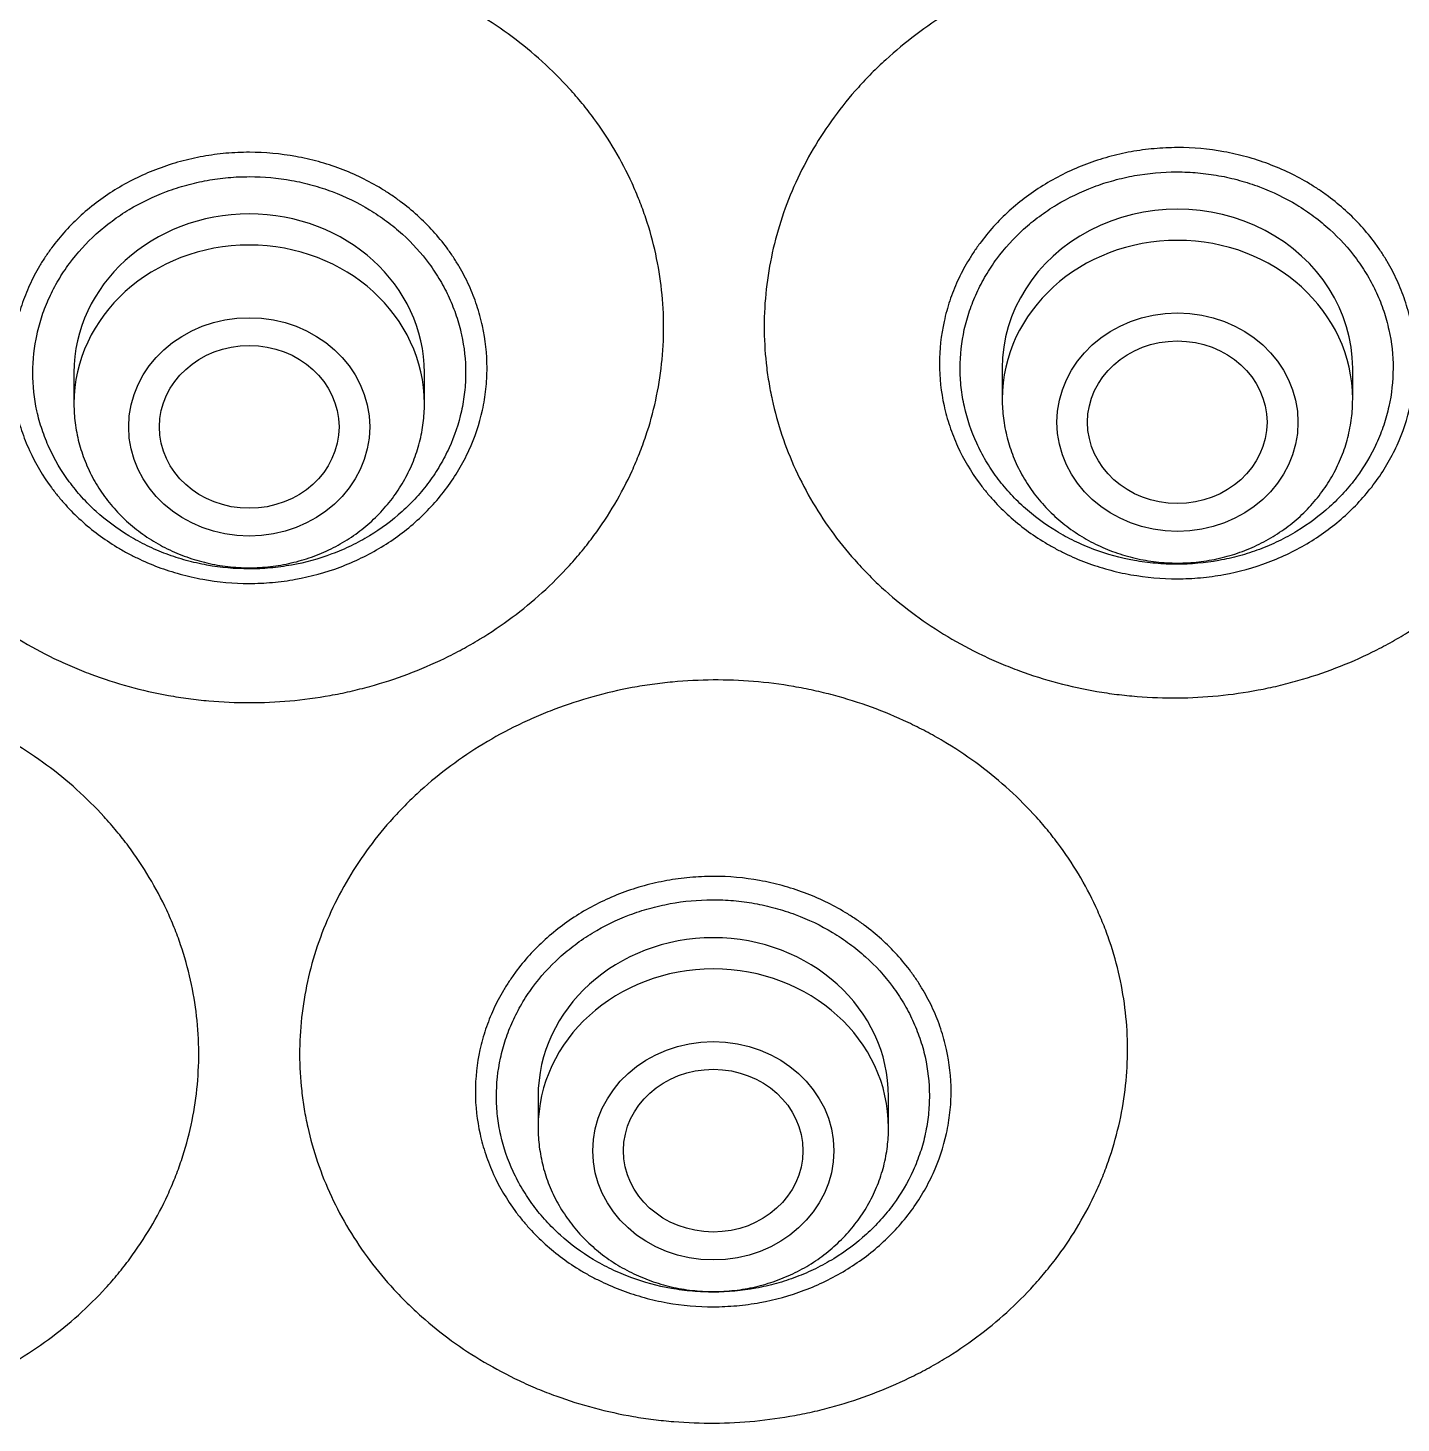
# Model space of a CAD drawing. Header units: millimetres. Extents: x 976 to 9349, y -1578 to 2211.
# Drawn here: x 2937.648 to 2939.255, y 980.396 to 982.029 of the extents above; entities that cross this region are included whole.
import ezdxf

# ---------------------------------------------------------------- set-up
doc = ezdxf.new("R2010")
doc.units = ezdxf.units.MM
doc.layers.add('Wbudowane', color=175, linetype='Continuous')

# ---------------------------------------------------------------- blocks, each defined once
blk = doc.blocks.new('Z$W@#21058')
for p, q in [((19.655, 137.7442), (19.655, 137.7078)), ((20.065, 137.7078), (20.065, 137.7442)), ((20.741, 137.7496), (20.741, 137.7133)), ((21.151, 137.7133), (21.151, 137.7496)), ((20.198, 136.8973), (20.198, 136.8609)), ((20.608, 136.8609), (20.608, 136.8973))]:
    blk.add_line(p, q)
for centre, major_axis, start_param, end_param in [((19.86, 137.7442), (-0.205, 0), 3.141593, 6.283185), ((20.946, 137.7496), (0.205, 0), 0, 3.141593), ((19.86, 137.7078), (-0.205, 0), 3.141593, 6.283185), ((20.946, 137.7133), (-0.205, 0), 3.141593, 6.283185), ((20.403, 136.8973), (-0.205, 0), 3.141593, 6.283185), ((20.403, 136.8609), (-0.205, 0), 3.141593, 6.283185)]:
    blk.add_ellipse(centre, major_axis=major_axis, ratio=0.906308, start_param=start_param, end_param=end_param)
for centre, major_axis, ratio in [((19.86, 137.6808), (-0.141, 0), 0.906308), ((20.946, 137.6863), (-0.141, 0), 0.906308), ((19.86, 137.6808), (0.1051, 0), 0.906308), ((20.9458, 137.6863), (-0.105, 0), 0.905881), ((20.403, 136.8339), (-0.141, 0), 0.906308), ((20.4029, 136.834), (-0.105, 0.0002), 0.90652)]:
    blk.add_ellipse(centre, major_axis=major_axis, ratio=ratio)
for points, knots in [([(20.3449, 137.7976), (20.3449, 137.7686), (20.3417, 137.74), (20.3325, 137.6979), (20.3287, 137.684), (20.3217, 137.6633), (20.3192, 137.6564), (20.3138, 137.6428), (20.311, 137.636), (20.2958, 137.6028), (20.2809, 137.5775), (20.2589, 137.5477), (20.2543, 137.5418), (20.2448, 137.5302), (20.2399, 137.5244), (20.2247, 137.5077), (20.214, 137.497), (20.1805, 137.4666), (20.156, 137.4484), (20.1229, 137.4283), (20.1161, 137.4244), (20.1024, 137.417), (20.0955, 137.4134), (20.0745, 137.4033), (20.0459, 137.391), (20.0162, 137.3813), (19.9934, 137.3751), (19.9858, 137.3732), (19.9703, 137.3696), (19.9625, 137.368), (19.9233, 137.361), (19.8919, 137.3582), (19.8444, 137.3582), (19.8286, 137.3589), (19.8048, 137.361), (19.7968, 137.3619), (19.781, 137.364), (19.7732, 137.3652), (19.7343, 137.3722), (19.7041, 137.3805), (19.6674, 137.3943), (19.6601, 137.3972), (19.6457, 137.4034), (19.6385, 137.4066), (19.6175, 137.4168), (19.6039, 137.4242), (19.5644, 137.4481), (19.54, 137.4662), (19.5117, 137.4919), (19.5061, 137.4971), (19.4955, 137.5078), (19.4903, 137.5132), (19.4752, 137.5299), (19.4564, 137.5529), (19.4401, 137.5775), (19.4251, 137.6029), (19.4182, 137.616), (19.3999, 137.656), (19.3907, 137.6834), (19.383, 137.7186), (19.3816, 137.7256), (19.3793, 137.7399), (19.3783, 137.7471), (19.3759, 137.7688), (19.3743, 137.7976), (19.3759, 137.8265), (19.3783, 137.8481), (19.3793, 137.8553), (19.3816, 137.8696), (19.383, 137.8767), (19.3907, 137.9119), (19.3999, 137.9393), (19.4182, 137.9792), (19.4251, 137.9924), (19.4401, 138.0178), (19.4564, 138.0424), (19.4752, 138.0654), (19.4903, 138.082), (19.4955, 138.0875), (19.5061, 138.0981), (19.5117, 138.1034), (19.54, 138.129), (19.5644, 138.1472), (19.6039, 138.171), (19.6175, 138.1784), (19.6385, 138.1886), (19.6457, 138.1919), (19.6601, 138.1981), (19.6674, 138.201), (19.7041, 138.2147), (19.7343, 138.223), (19.7732, 138.23), (19.781, 138.2313), (19.7968, 138.2334), (19.8048, 138.2343), (19.8286, 138.2364), (19.8444, 138.2371), (19.8919, 138.2371), (19.9233, 138.2343), (19.9625, 138.2272), (19.9703, 138.2256), (19.9858, 138.2221), (19.9934, 138.2202), (20.0162, 138.2139), (20.0459, 138.2042), (20.0745, 138.192), (20.0955, 138.1818), (20.1024, 138.1783), (20.1161, 138.1708), (20.1229, 138.1669), (20.156, 138.1468), (20.1805, 138.1287), (20.214, 138.0983), (20.2247, 138.0876), (20.2399, 138.0708), (20.2448, 138.0651), (20.2543, 138.0535), (20.2589, 138.0476), (20.2809, 138.0177), (20.2958, 137.9925), (20.311, 137.9592), (20.3138, 137.9525), (20.3192, 137.9388), (20.3217, 137.932), (20.3287, 137.9112), (20.3325, 137.8973), (20.3417, 137.8552), (20.3449, 137.8267), (20.3449, 137.7976)], [0, 0, 0, 0, 0.03125, 0.03125, 0.046875, 0.046875, 0.054687, 0.054687, 0.0625, 0.0625, 0.09375, 0.09375, 0.101562, 0.101562, 0.109375, 0.109375, 0.125, 0.125, 0.15625, 0.15625, 0.164062, 0.164062, 0.171875, 0.171875, 0.1875, 0.203125, 0.203125, 0.210938, 0.210938, 0.21875, 0.21875, 0.25, 0.25, 0.265625, 0.265625, 0.273438, 0.273438, 0.28125, 0.28125, 0.3125, 0.3125, 0.320313, 0.320313, 0.328125, 0.328125, 0.34375, 0.34375, 0.375, 0.375, 0.382813, 0.382813, 0.390625, 0.390625, 0.40625, 0.421875, 0.421875, 0.4375, 0.4375, 0.46875, 0.46875, 0.476562, 0.476562, 0.484375, 0.484375, 0.5, 0.515625, 0.515625, 0.523437, 0.523437, 0.53125, 0.53125, 0.5625, 0.5625, 0.578125, 0.578125, 0.59375, 0.609375, 0.609375, 0.617187, 0.617187, 0.625, 0.625, 0.65625, 0.65625, 0.671875, 0.671875, 0.679688, 0.679688, 0.6875, 0.6875, 0.71875, 0.71875, 0.726563, 0.726563, 0.734375, 0.734375, 0.75, 0.75, 0.78125, 0.78125, 0.789063, 0.789063, 0.796875, 0.796875, 0.8125, 0.828125, 0.828125, 0.835938, 0.835938, 0.84375, 0.84375, 0.875, 0.875, 0.890625, 0.890625, 0.898438, 0.898438, 0.90625, 0.90625, 0.9375, 0.9375, 0.945313, 0.945313, 0.953125, 0.953125, 0.96875, 0.96875, 1, 1, 1, 1]), ([(21.4307, 137.8076), (21.4307, 137.7786), (21.4275, 137.75), (21.4198, 137.7146), (21.418, 137.7075), (21.4141, 137.6934), (21.412, 137.6864), (21.405, 137.6656), (21.3996, 137.6518), (21.3813, 137.6118), (21.3664, 137.5865), (21.3444, 137.5565), (21.3399, 137.5505), (21.3304, 137.5389), (21.3255, 137.5331), (21.3103, 137.5162), (21.2996, 137.5055), (21.2661, 137.4748), (21.2417, 137.4564), (21.2086, 137.4361), (21.2018, 137.4321), (21.1881, 137.4246), (21.1812, 137.421), (21.1602, 137.4106), (21.1317, 137.3981), (21.102, 137.3882), (21.0792, 137.3818), (21.0716, 137.3798), (21.0561, 137.3761), (21.0483, 137.3745), (21.0092, 137.3671), (20.9778, 137.364), (20.9305, 137.3636), (20.9147, 137.3642), (20.8908, 137.3661), (20.8829, 137.3669), (20.8672, 137.3689), (20.8594, 137.37), (20.8206, 137.3767), (20.7904, 137.3847), (20.7538, 137.3982), (20.7465, 137.401), (20.7321, 137.4071), (20.725, 137.4103), (20.7039, 137.4203), (20.6904, 137.4276), (20.6511, 137.4511), (20.6267, 137.469), (20.5984, 137.4943), (20.5929, 137.4995), (20.5823, 137.5101), (20.5771, 137.5155), (20.5621, 137.532), (20.5433, 137.5548), (20.5271, 137.5792), (20.5121, 137.6045), (20.5053, 137.6176), (20.4871, 137.6573), (20.478, 137.6846), (20.4703, 137.7197), (20.4689, 137.7267), (20.4666, 137.741), (20.4656, 137.7481), (20.4633, 137.7697), (20.4617, 137.7986), (20.4633, 137.8274), (20.4665, 137.8563), (20.4689, 137.8705), (20.4782, 137.9128), (20.4874, 137.9402), (20.5056, 137.9803), (20.5125, 137.9935), (20.5275, 138.019), (20.5438, 138.0437), (20.5626, 138.0669), (20.5777, 138.0836), (20.5828, 138.0891), (20.5935, 138.0999), (20.599, 138.1052), (20.6273, 138.131), (20.6517, 138.1494), (20.6911, 138.1736), (20.7047, 138.1811), (20.7257, 138.1915), (20.7328, 138.1948), (20.7473, 138.2011), (20.7545, 138.2041), (20.7912, 138.2182), (20.8214, 138.2267), (20.8602, 138.2341), (20.868, 138.2354), (20.8837, 138.2377), (20.8917, 138.2386), (20.9155, 138.241), (20.9313, 138.2418), (20.9787, 138.2422), (21.0101, 138.2397), (21.0491, 138.233), (21.0569, 138.2315), (21.0724, 138.2281), (21.08, 138.2263), (21.1027, 138.2202), (21.1324, 138.2109), (21.161, 138.1989), (21.1819, 138.1889), (21.1888, 138.1855), (21.2025, 138.1781), (21.2093, 138.1743), (21.2423, 138.1546), (21.2667, 138.1366), (21.3002, 138.1066), (21.3108, 138.096), (21.326, 138.0794), (21.3309, 138.0737), (21.3404, 138.0622), (21.3449, 138.0564), (21.3668, 138.0268), (21.3817, 138.0017), (21.3969, 137.9687), (21.3997, 137.962), (21.4051, 137.9484), (21.4076, 137.9415), (21.4145, 137.9209), (21.4183, 137.9071), (21.4275, 137.8651), (21.4307, 137.8366), (21.4307, 137.8076)], [0, 0, 0, 0, 0.03125, 0.03125, 0.039062, 0.039062, 0.046875, 0.046875, 0.0625, 0.0625, 0.09375, 0.09375, 0.101562, 0.101562, 0.109375, 0.109375, 0.125, 0.125, 0.15625, 0.15625, 0.164062, 0.164062, 0.171875, 0.171875, 0.1875, 0.203125, 0.203125, 0.210937, 0.210937, 0.21875, 0.21875, 0.25, 0.25, 0.265625, 0.265625, 0.273437, 0.273437, 0.28125, 0.28125, 0.3125, 0.3125, 0.320312, 0.320312, 0.328125, 0.328125, 0.34375, 0.34375, 0.375, 0.375, 0.382812, 0.382812, 0.390625, 0.390625, 0.40625, 0.421875, 0.421875, 0.4375, 0.4375, 0.46875, 0.46875, 0.476562, 0.476562, 0.484375, 0.484375, 0.5, 0.515625, 0.515625, 0.53125, 0.53125, 0.5625, 0.5625, 0.578125, 0.578125, 0.59375, 0.609375, 0.609375, 0.617187, 0.617187, 0.625, 0.625, 0.65625, 0.65625, 0.671875, 0.671875, 0.679687, 0.679687, 0.6875, 0.6875, 0.71875, 0.71875, 0.726562, 0.726562, 0.734375, 0.734375, 0.75, 0.75, 0.78125, 0.78125, 0.789062, 0.789062, 0.796875, 0.796875, 0.8125, 0.828125, 0.828125, 0.835937, 0.835937, 0.84375, 0.84375, 0.875, 0.875, 0.890625, 0.890625, 0.898437, 0.898437, 0.90625, 0.90625, 0.9375, 0.9375, 0.945312, 0.945312, 0.953125, 0.953125, 0.96875, 0.96875, 1, 1, 1, 1]), ([(20.6676, 137.7548), (20.6676, 137.7715), (20.6694, 137.788), (20.6739, 137.8084), (20.6749, 137.8125), (20.6771, 137.8205), (20.6783, 137.8245), (20.6823, 137.8363), (20.6884, 137.8518), (20.6962, 137.8667), (20.7027, 137.8776), (20.7049, 137.8812), (20.7096, 137.8884), (20.7121, 137.8919), (20.7248, 137.9091), (20.7364, 137.9218), (20.7556, 137.9393), (20.7624, 137.9449), (20.7766, 137.9554), (20.784, 137.9604), (20.8066, 137.9741), (20.8226, 137.9819), (20.8479, 137.9914), (20.8566, 137.9942), (20.8741, 137.9991), (20.8917, 138.0031), (20.9097, 138.0055), (20.9278, 138.0071), (20.9369, 138.0076), (20.9644, 138.0076), (20.9825, 138.006), (21.0092, 138.0012), (21.018, 137.9992), (21.0311, 137.9956), (21.0355, 137.9943), (21.0441, 137.9915), (21.0484, 137.99), (21.0694, 137.9821), (21.0854, 137.9744), (21.1043, 137.963), (21.108, 137.9606), (21.1154, 137.9557), (21.119, 137.9531), (21.1296, 137.9452), (21.1363, 137.9397), (21.1556, 137.9223), (21.1671, 137.9096), (21.1798, 137.8923), (21.1822, 137.8888), (21.1869, 137.8817), (21.1892, 137.8781), (21.1956, 137.8672), (21.2034, 137.8523), (21.2095, 137.8369), (21.2134, 137.825), (21.2146, 137.821), (21.2169, 137.813), (21.2179, 137.8089), (21.2223, 137.7886), (21.2241, 137.7722), (21.2241, 137.7476), (21.2236, 137.7393), (21.2223, 137.7269), (21.2217, 137.7228), (21.2203, 137.7146), (21.2196, 137.7105), (21.2151, 137.6903), (21.2098, 137.6746), (21.1994, 137.6516), (21.1954, 137.6441), (21.1868, 137.6294), (21.1821, 137.6224), (21.167, 137.6019), (21.1555, 137.5891), (21.1295, 137.5655), (21.1154, 137.555), (21.0928, 137.5413), (21.085, 137.5371), (21.0689, 137.5292), (21.0606, 137.5256), (21.0353, 137.5161), (21.0179, 137.5113), (20.9957, 137.5073), (20.9912, 137.5065), (20.9821, 137.5053), (20.9776, 137.5048), (20.9639, 137.5035), (20.9548, 137.5031), (20.9275, 137.5031), (20.9095, 137.5047), (20.8871, 137.5087), (20.8826, 137.5096), (20.8737, 137.5116), (20.8693, 137.5127), (20.8562, 137.5163), (20.8391, 137.5218), (20.8227, 137.5288), (20.8107, 137.5346), (20.8067, 137.5366), (20.7989, 137.5409), (20.795, 137.5431), (20.7759, 137.5546), (20.7619, 137.565), (20.7427, 137.5824), (20.7366, 137.5885), (20.7278, 137.5981), (20.725, 137.6014), (20.7196, 137.6081), (20.7169, 137.6115), (20.7043, 137.6286), (20.6958, 137.643), (20.687, 137.6621), (20.6854, 137.666), (20.6823, 137.6738), (20.6809, 137.6777), (20.6769, 137.6896), (20.6747, 137.6976), (20.6694, 137.7218), (20.6676, 137.7382), (20.6676, 137.7548)], [0, 0, 0, 0, 0.03125, 0.03125, 0.039063, 0.039063, 0.046875, 0.046875, 0.0625, 0.078125, 0.078125, 0.085938, 0.085938, 0.09375, 0.09375, 0.125, 0.125, 0.140625, 0.140625, 0.15625, 0.15625, 0.1875, 0.1875, 0.203125, 0.203125, 0.21875, 0.234375, 0.234375, 0.25, 0.25, 0.28125, 0.28125, 0.296875, 0.296875, 0.304688, 0.304688, 0.3125, 0.3125, 0.34375, 0.34375, 0.351563, 0.351563, 0.359375, 0.359375, 0.375, 0.375, 0.40625, 0.40625, 0.414063, 0.414063, 0.421875, 0.421875, 0.4375, 0.453125, 0.453125, 0.460938, 0.460938, 0.46875, 0.46875, 0.5, 0.5, 0.515625, 0.515625, 0.523438, 0.523438, 0.53125, 0.53125, 0.5625, 0.5625, 0.578125, 0.578125, 0.59375, 0.59375, 0.625, 0.625, 0.65625, 0.65625, 0.671875, 0.671875, 0.6875, 0.6875, 0.71875, 0.71875, 0.726562, 0.726562, 0.734375, 0.734375, 0.75, 0.75, 0.78125, 0.78125, 0.789062, 0.789062, 0.796875, 0.796875, 0.8125, 0.828125, 0.828125, 0.835937, 0.835937, 0.84375, 0.84375, 0.875, 0.875, 0.890625, 0.890625, 0.898437, 0.898437, 0.90625, 0.90625, 0.9375, 0.9375, 0.945312, 0.945312, 0.953125, 0.953125, 0.96875, 0.96875, 1, 1, 1, 1]), ([(19.5817, 137.7499), (19.5817, 137.7665), (19.5835, 137.783), (19.588, 137.8034), (19.589, 137.8075), (19.5913, 137.8155), (19.5925, 137.8195), (19.5965, 137.8313), (19.6026, 137.8468), (19.6104, 137.8617), (19.6168, 137.8726), (19.6191, 137.8762), (19.6238, 137.8833), (19.6263, 137.8868), (19.639, 137.904), (19.6505, 137.9167), (19.6698, 137.9342), (19.6766, 137.9397), (19.6908, 137.9503), (19.6981, 137.9552), (19.7208, 137.9689), (19.7368, 137.9766), (19.7621, 137.9861), (19.7708, 137.9889), (19.7883, 137.9937), (19.8059, 137.9977), (19.8238, 138.0001), (19.8419, 138.0017), (19.8511, 138.0021), (19.8786, 138.0021), (19.8967, 138.0004), (19.9234, 137.9956), (19.9322, 137.9936), (19.9453, 137.99), (19.9497, 137.9887), (19.9583, 137.9859), (19.9626, 137.9844), (19.9836, 137.9764), (19.9996, 137.9687), (20.0185, 137.9572), (20.0222, 137.9548), (20.0296, 137.9499), (20.0332, 137.9473), (20.0438, 137.9394), (20.0505, 137.9339), (20.0698, 137.9164), (20.0813, 137.9037), (20.094, 137.8865), (20.0965, 137.8829), (20.1012, 137.8758), (20.1034, 137.8722), (20.1098, 137.8613), (20.1176, 137.8464), (20.1237, 137.8309), (20.1276, 137.8191), (20.1289, 137.8151), (20.1311, 137.807), (20.1321, 137.803), (20.1365, 137.7826), (20.1383, 137.7663), (20.1383, 137.7416), (20.1378, 137.7333), (20.1365, 137.7209), (20.1359, 137.7168), (20.1346, 137.7086), (20.1338, 137.7045), (20.1293, 137.6843), (20.1241, 137.6686), (20.1136, 137.6457), (20.1096, 137.6381), (20.101, 137.6235), (20.0963, 137.6165), (20.0812, 137.596), (20.0697, 137.5833), (20.0437, 137.5597), (20.0296, 137.5493), (20.007, 137.5356), (19.9992, 137.5314), (19.9831, 137.5235), (19.9748, 137.52), (19.9495, 137.5105), (19.9321, 137.5057), (19.9098, 137.5017), (19.9054, 137.501), (19.8963, 137.4998), (19.8918, 137.4993), (19.8781, 137.4981), (19.869, 137.4977), (19.8417, 137.4977), (19.8237, 137.4993), (19.8012, 137.5033), (19.7967, 137.5042), (19.7879, 137.5063), (19.7835, 137.5074), (19.7704, 137.511), (19.7533, 137.5165), (19.7369, 137.5235), (19.7249, 137.5294), (19.7209, 137.5314), (19.713, 137.5357), (19.7091, 137.5379), (19.6901, 137.5494), (19.6761, 137.5599), (19.6568, 137.5773), (19.6507, 137.5834), (19.642, 137.5931), (19.6392, 137.5964), (19.6337, 137.603), (19.6311, 137.6064), (19.6185, 137.6235), (19.6099, 137.638), (19.6012, 137.6571), (19.5995, 137.661), (19.5965, 137.6688), (19.595, 137.6727), (19.591, 137.6846), (19.5888, 137.6926), (19.5835, 137.7168), (19.5817, 137.7332), (19.5817, 137.7499)], [0, 0, 0, 0, 0.03125, 0.03125, 0.039062, 0.039062, 0.046875, 0.046875, 0.0625, 0.078125, 0.078125, 0.085937, 0.085937, 0.09375, 0.09375, 0.125, 0.125, 0.140625, 0.140625, 0.15625, 0.15625, 0.1875, 0.1875, 0.203125, 0.203125, 0.21875, 0.234375, 0.234375, 0.25, 0.25, 0.28125, 0.28125, 0.296875, 0.296875, 0.304687, 0.304687, 0.3125, 0.3125, 0.34375, 0.34375, 0.351562, 0.351562, 0.359375, 0.359375, 0.375, 0.375, 0.40625, 0.40625, 0.414062, 0.414062, 0.421875, 0.421875, 0.4375, 0.453125, 0.453125, 0.460937, 0.460937, 0.46875, 0.46875, 0.5, 0.5, 0.515625, 0.515625, 0.523437, 0.523437, 0.53125, 0.53125, 0.5625, 0.5625, 0.578125, 0.578125, 0.59375, 0.59375, 0.625, 0.625, 0.65625, 0.65625, 0.671875, 0.671875, 0.6875, 0.6875, 0.71875, 0.71875, 0.726562, 0.726562, 0.734375, 0.734375, 0.75, 0.75, 0.78125, 0.78125, 0.789062, 0.789062, 0.796875, 0.796875, 0.8125, 0.828125, 0.828125, 0.835937, 0.835937, 0.84375, 0.84375, 0.875, 0.875, 0.890625, 0.890625, 0.898437, 0.898437, 0.90625, 0.90625, 0.9375, 0.9375, 0.945312, 0.945312, 0.953125, 0.953125, 0.96875, 0.96875, 1, 1, 1, 1]), ([(19.6068, 137.7442), (19.6068, 137.729), (19.6085, 137.7141), (19.6133, 137.6921), (19.6153, 137.6848), (19.6201, 137.6704), (19.6229, 137.6632), (19.6325, 137.6424), (19.6402, 137.6292), (19.6517, 137.6136), (19.6541, 137.6106), (19.6591, 137.6045), (19.6616, 137.6015), (19.6696, 137.5927), (19.6751, 137.5872), (19.6927, 137.5713), (19.7054, 137.5618), (19.7227, 137.5513), (19.7262, 137.5493), (19.7334, 137.5454), (19.737, 137.5435), (19.748, 137.5382), (19.7629, 137.5318), (19.7784, 137.5268), (19.7903, 137.5235), (19.7943, 137.5225), (19.8024, 137.5207), (19.8065, 137.5198), (19.8269, 137.5162), (19.8434, 137.5147), (19.8681, 137.5147), (19.8764, 137.515), (19.8888, 137.5161), (19.893, 137.5166), (19.9012, 137.5177), (19.9053, 137.5184), (19.9256, 137.522), (19.9414, 137.5264), (19.9644, 137.535), (19.972, 137.5382), (19.9867, 137.5453), (19.9937, 137.5492), (20.0143, 137.5616), (20.0271, 137.5711), (20.0448, 137.5872), (20.0504, 137.5928), (20.0609, 137.6043), (20.0708, 137.6163), (20.0793, 137.6292), (20.0871, 137.6425), (20.0907, 137.6493), (20.1002, 137.6702), (20.105, 137.6845), (20.1099, 137.7065), (20.1111, 137.714), (20.1128, 137.7291), (20.1132, 137.7366), (20.1132, 137.759), (20.1116, 137.7739), (20.1076, 137.7924), (20.1066, 137.7961), (20.1046, 137.8035), (20.1035, 137.8071), (20.0999, 137.8179), (20.0943, 137.832), (20.0873, 137.8455), (20.0815, 137.8554), (20.0794, 137.8587), (20.0752, 137.8652), (20.0729, 137.8684), (20.0613, 137.8841), (20.0509, 137.8957), (20.0334, 137.9115), (20.0272, 137.9166), (20.0176, 137.9238), (20.0143, 137.9261), (20.0076, 137.9306), (20.0042, 137.9328), (19.987, 137.9432), (19.9725, 137.9503), (19.9533, 137.9575), (19.9495, 137.9589), (19.9416, 137.9614), (19.9376, 137.9626), (19.9257, 137.9659), (19.9177, 137.9677), (19.8934, 137.9721), (19.877, 137.9736), (19.8561, 137.9736), (19.8519, 137.9735), (19.8436, 137.9732), (19.8395, 137.9729), (19.8271, 137.9718), (19.8108, 137.9696), (19.7948, 137.966), (19.7789, 137.9616), (19.771, 137.9591), (19.7479, 137.9505), (19.7334, 137.9434), (19.7127, 137.931), (19.7061, 137.9265), (19.6931, 137.9169), (19.687, 137.9118), (19.6694, 137.896), (19.6589, 137.8844), (19.645, 137.8656), (19.6407, 137.8591), (19.6329, 137.8459), (19.6258, 137.8323), (19.6202, 137.8183), (19.6154, 137.8039), (19.6134, 137.7966), (19.6085, 137.7743), (19.6068, 137.7593), (19.6068, 137.7442)], [0, 0, 0, 0, 0.03125, 0.03125, 0.046875, 0.046875, 0.0625, 0.0625, 0.09375, 0.09375, 0.101563, 0.101563, 0.109375, 0.109375, 0.125, 0.125, 0.15625, 0.15625, 0.164063, 0.164063, 0.171875, 0.171875, 0.1875, 0.203125, 0.203125, 0.210938, 0.210938, 0.21875, 0.21875, 0.25, 0.25, 0.265625, 0.265625, 0.273438, 0.273438, 0.28125, 0.28125, 0.3125, 0.3125, 0.328125, 0.328125, 0.34375, 0.34375, 0.375, 0.375, 0.390625, 0.390625, 0.40625, 0.421875, 0.421875, 0.4375, 0.4375, 0.46875, 0.46875, 0.484375, 0.484375, 0.5, 0.5, 0.53125, 0.53125, 0.539063, 0.539063, 0.546875, 0.546875, 0.5625, 0.578125, 0.578125, 0.585938, 0.585938, 0.59375, 0.59375, 0.625, 0.625, 0.640625, 0.640625, 0.648438, 0.648438, 0.65625, 0.65625, 0.6875, 0.6875, 0.695313, 0.695313, 0.703125, 0.703125, 0.71875, 0.71875, 0.75, 0.75, 0.757813, 0.757813, 0.765625, 0.765625, 0.78125, 0.796875, 0.796875, 0.8125, 0.8125, 0.84375, 0.84375, 0.859375, 0.859375, 0.875, 0.875, 0.90625, 0.90625, 0.921875, 0.921875, 0.9375, 0.953125, 0.953125, 0.96875, 0.96875, 1, 1, 1, 1]), ([(20.6918, 137.7496), (20.6918, 137.7421), (20.6922, 137.7345), (20.6939, 137.7194), (20.6951, 137.712), (20.7, 137.6899), (20.7047, 137.6756), (20.7143, 137.6548), (20.7179, 137.6479), (20.7257, 137.6346), (20.7342, 137.6218), (20.7441, 137.6098), (20.7546, 137.5982), (20.7601, 137.5926), (20.7779, 137.5766), (20.7907, 137.5671), (20.8112, 137.5546), (20.8183, 137.5508), (20.833, 137.5437), (20.8406, 137.5404), (20.8636, 137.5318), (20.8794, 137.5275), (20.8996, 137.5238), (20.9037, 137.5232), (20.912, 137.5221), (20.9161, 137.5216), (20.9286, 137.5205), (20.9368, 137.5201), (20.9616, 137.5201), (20.978, 137.5216), (20.9985, 137.5253), (21.0025, 137.5261), (21.0106, 137.5279), (21.0146, 137.5289), (21.0265, 137.5322), (21.0421, 137.5372), (21.057, 137.5436), (21.0679, 137.5489), (21.0716, 137.5508), (21.0787, 137.5547), (21.0823, 137.5567), (21.0996, 137.5672), (21.1123, 137.5767), (21.1298, 137.5925), (21.1354, 137.5981), (21.1433, 137.6069), (21.1459, 137.6099), (21.1509, 137.6159), (21.1533, 137.619), (21.1647, 137.6346), (21.1725, 137.6477), (21.1821, 137.6686), (21.1849, 137.6757), (21.1897, 137.6902), (21.1917, 137.6974), (21.1966, 137.7194), (21.1982, 137.7343), (21.1983, 137.7646), (21.1966, 137.7796), (21.1917, 137.8019), (21.1897, 137.8092), (21.1849, 137.8236), (21.1793, 137.8377), (21.1723, 137.8512), (21.1645, 137.8645), (21.1601, 137.871), (21.1463, 137.8898), (21.1358, 137.9013), (21.1183, 137.9172), (21.1121, 137.9223), (21.0992, 137.9319), (21.0925, 137.9364), (21.0719, 137.9488), (21.0574, 137.9559), (21.0344, 137.9645), (21.0264, 137.9671), (21.0106, 137.9715), (20.9945, 137.9751), (20.9782, 137.9773), (20.9618, 137.9788), (20.9534, 137.9792), (20.9284, 137.9792), (20.912, 137.9777), (20.8877, 137.9733), (20.8796, 137.9715), (20.8677, 137.9682), (20.8637, 137.9671), (20.8559, 137.9645), (20.852, 137.9632), (20.8329, 137.956), (20.8183, 137.9489), (20.8011, 137.9385), (20.7977, 137.9364), (20.791, 137.9319), (20.7877, 137.9295), (20.778, 137.9224), (20.7719, 137.9173), (20.7544, 137.9015), (20.7439, 137.8899), (20.7323, 137.8742), (20.73, 137.871), (20.7258, 137.8645), (20.7237, 137.8613), (20.7179, 137.8513), (20.7108, 137.8378), (20.7052, 137.8237), (20.7004, 137.8094), (20.6983, 137.802), (20.6934, 137.7798), (20.6918, 137.7648), (20.6918, 137.7496)], [0, 0, 0, 0, 0.015625, 0.015625, 0.03125, 0.03125, 0.0625, 0.0625, 0.078125, 0.078125, 0.09375, 0.109375, 0.109375, 0.125, 0.125, 0.15625, 0.15625, 0.171875, 0.171875, 0.1875, 0.1875, 0.21875, 0.21875, 0.226562, 0.226562, 0.234375, 0.234375, 0.25, 0.25, 0.28125, 0.28125, 0.289062, 0.289062, 0.296875, 0.296875, 0.3125, 0.328125, 0.328125, 0.335937, 0.335937, 0.34375, 0.34375, 0.375, 0.375, 0.390625, 0.390625, 0.398437, 0.398437, 0.40625, 0.40625, 0.4375, 0.4375, 0.453125, 0.453125, 0.46875, 0.46875, 0.5, 0.5, 0.53125, 0.53125, 0.546875, 0.546875, 0.5625, 0.578125, 0.578125, 0.59375, 0.59375, 0.625, 0.625, 0.640625, 0.640625, 0.65625, 0.65625, 0.6875, 0.6875, 0.703125, 0.703125, 0.71875, 0.734375, 0.734375, 0.75, 0.75, 0.78125, 0.78125, 0.796875, 0.796875, 0.804687, 0.804687, 0.8125, 0.8125, 0.84375, 0.84375, 0.851562, 0.851562, 0.859375, 0.859375, 0.875, 0.875, 0.90625, 0.90625, 0.914062, 0.914062, 0.921875, 0.921875, 0.9375, 0.953125, 0.953125, 0.96875, 0.96875, 1, 1, 1, 1]), ([(20.741, 137.7133), (20.741, 137.7051), (20.742, 137.6912), (20.7463, 137.6678), (20.7535, 137.646), (20.7636, 137.6246), (20.7764, 137.6047), (20.7916, 137.5863), (20.8091, 137.5698), (20.8287, 137.5554), (20.85, 137.5433), (20.8727, 137.5337), (20.8965, 137.5267), (20.921, 137.5225), (20.946, 137.521), (20.9709, 137.5225), (20.9954, 137.5267), (21.0192, 137.5336), (21.042, 137.5433), (21.0633, 137.5554), (21.0829, 137.5698), (21.1004, 137.5864), (21.1157, 137.6048), (21.1284, 137.6247), (21.1385, 137.6461), (21.1458, 137.668), (21.1501, 137.6913), (21.151, 137.7052), (21.151, 137.7133)], [0, 0, 0, 0, 0.036694, 0.07465, 0.112689, 0.150846, 0.189146, 0.227598, 0.266201, 0.304942, 0.3438, 0.382753, 0.421774, 0.460843, 0.499936, 0.539034, 0.578117, 0.617162, 0.656147, 0.695046, 0.733834, 0.772489, 0.810994, 0.849343, 0.887544, 0.925617, 0.963594, 1, 1, 1, 1]), ([(19.655, 137.7078), (19.655, 137.6996), (19.656, 137.6857), (19.6603, 137.6623), (19.6675, 137.6405), (19.6776, 137.6191), (19.6904, 137.5992), (19.7056, 137.5808), (19.7231, 137.5643), (19.7427, 137.5499), (19.764, 137.5378), (19.7867, 137.5282), (19.8105, 137.5212), (19.835, 137.517), (19.86, 137.5155), (19.8849, 137.517), (19.9094, 137.5212), (19.9332, 137.5281), (19.956, 137.5378), (19.9773, 137.5499), (19.9969, 137.5643), (20.0144, 137.5809), (20.0297, 137.5993), (20.0424, 137.6192), (20.0525, 137.6406), (20.0598, 137.6625), (20.0641, 137.6858), (20.065, 137.6997), (20.065, 137.7078)], [0, 0, 0, 0, 0.036694, 0.07465, 0.112689, 0.150846, 0.189146, 0.227598, 0.266201, 0.304942, 0.3438, 0.382753, 0.421774, 0.460843, 0.499936, 0.539034, 0.578117, 0.617162, 0.656147, 0.695046, 0.733834, 0.772489, 0.810994, 0.849343, 0.887544, 0.925617, 0.963594, 1, 1, 1, 1]), ([(19.801, 136.9487), (19.8011, 136.92), (19.7981, 136.8917), (19.789, 136.8501), (19.7852, 136.8363), (19.7784, 136.8158), (19.7759, 136.809), (19.7706, 136.7955), (19.7677, 136.7889), (19.7526, 136.756), (19.7378, 136.7311), (19.7159, 136.7016), (19.7114, 136.6958), (19.702, 136.6843), (19.6971, 136.6787), (19.6819, 136.6621), (19.6713, 136.6516), (19.6379, 136.6216), (19.6135, 136.6037), (19.5805, 136.5839), (19.5737, 136.5801), (19.5601, 136.5727), (19.5532, 136.5692), (19.5322, 136.5592), (19.5037, 136.5472), (19.474, 136.5377), (19.4513, 136.5316), (19.4436, 136.5297), (19.4282, 136.5263), (19.4204, 136.5247), (19.3813, 136.5178), (19.3499, 136.5152), (19.3025, 136.5153), (19.2867, 136.516), (19.2629, 136.5182), (19.2549, 136.5191), (19.2392, 136.5212), (19.2314, 136.5224), (19.1925, 136.5295), (19.1623, 136.5378), (19.1256, 136.5514), (19.1183, 136.5544), (19.1039, 136.5605), (19.0967, 136.5638), (19.0756, 136.5739), (19.0621, 136.5812), (19.0226, 136.6049), (18.9981, 136.623), (18.9697, 136.6484), (18.9642, 136.6536), (18.9535, 136.6642), (18.9483, 136.6696), (18.9332, 136.6861), (18.9143, 136.7089), (18.898, 136.7332), (18.8829, 136.7584), (18.876, 136.7714), (18.8576, 136.811), (18.8483, 136.8381), (18.8405, 136.873), (18.8391, 136.88), (18.8367, 136.8941), (18.8357, 136.9012), (18.8332, 136.9226), (18.8316, 136.9512), (18.833, 136.9798), (18.8353, 137.0012), (18.8363, 137.0083), (18.8386, 137.0224), (18.8399, 137.0294), (18.8476, 137.0642), (18.8566, 137.0913), (18.8748, 137.1308), (18.8816, 137.1438), (18.8965, 137.1689), (18.9127, 137.1932), (18.9315, 137.2159), (18.9465, 137.2323), (18.9516, 137.2377), (18.9623, 137.2482), (18.9678, 137.2534), (18.996, 137.2787), (19.0204, 137.2966), (19.0597, 137.3201), (19.0732, 137.3274), (19.0942, 137.3374), (19.1014, 137.3406), (19.1158, 137.3467), (19.1231, 137.3496), (19.1597, 137.3631), (19.1898, 137.3712), (19.2286, 137.378), (19.2364, 137.3792), (19.2522, 137.3813), (19.2601, 137.3821), (19.2839, 137.3841), (19.2998, 137.3848), (19.3471, 137.3846), (19.3786, 137.3818), (19.4177, 137.3747), (19.4255, 137.3731), (19.441, 137.3696), (19.4486, 137.3676), (19.4714, 137.3614), (19.5011, 137.3517), (19.5297, 137.3395), (19.5507, 137.3294), (19.5576, 137.3259), (19.5713, 137.3185), (19.5781, 137.3146), (19.6113, 137.2947), (19.6357, 137.2766), (19.6693, 137.2465), (19.68, 137.2359), (19.6952, 137.2192), (19.7002, 137.2135), (19.7097, 137.2021), (19.7143, 137.1962), (19.7363, 137.1666), (19.7513, 137.1416), (19.7666, 137.1087), (19.7695, 137.102), (19.7749, 137.0885), (19.7775, 137.0817), (19.7844, 137.0612), (19.7883, 137.0474), (19.7977, 137.0057), (19.8009, 136.9774), (19.801, 136.9487)], [0, 0, 0, 0, 0.03125, 0.03125, 0.046875, 0.046875, 0.054687, 0.054687, 0.0625, 0.0625, 0.09375, 0.09375, 0.101562, 0.101562, 0.109375, 0.109375, 0.125, 0.125, 0.15625, 0.15625, 0.164062, 0.164062, 0.171875, 0.171875, 0.1875, 0.203125, 0.203125, 0.210937, 0.210937, 0.21875, 0.21875, 0.25, 0.25, 0.265625, 0.265625, 0.273437, 0.273437, 0.28125, 0.28125, 0.3125, 0.3125, 0.320312, 0.320312, 0.328125, 0.328125, 0.34375, 0.34375, 0.375, 0.375, 0.382812, 0.382812, 0.390625, 0.390625, 0.40625, 0.421875, 0.421875, 0.4375, 0.4375, 0.46875, 0.46875, 0.476562, 0.476562, 0.484375, 0.484375, 0.5, 0.515625, 0.515625, 0.523437, 0.523437, 0.53125, 0.53125, 0.5625, 0.5625, 0.578125, 0.578125, 0.59375, 0.609375, 0.609375, 0.617187, 0.617187, 0.625, 0.625, 0.65625, 0.65625, 0.671875, 0.671875, 0.679687, 0.679687, 0.6875, 0.6875, 0.71875, 0.71875, 0.726562, 0.726562, 0.734375, 0.734375, 0.75, 0.75, 0.78125, 0.78125, 0.789062, 0.789062, 0.796875, 0.796875, 0.8125, 0.828125, 0.828125, 0.835937, 0.835937, 0.84375, 0.84375, 0.875, 0.875, 0.890625, 0.890625, 0.898437, 0.898437, 0.90625, 0.90625, 0.9375, 0.9375, 0.945312, 0.945312, 0.953125, 0.953125, 0.96875, 0.96875, 1, 1, 1, 1]), ([(20.8876, 136.9531), (20.8877, 136.9244), (20.8846, 136.8961), (20.8754, 136.8544), (20.8716, 136.8406), (20.8647, 136.82), (20.8622, 136.8132), (20.8569, 136.7997), (20.854, 136.793), (20.8389, 136.76), (20.824, 136.7349), (20.8021, 136.7052), (20.7975, 136.6994), (20.7881, 136.6879), (20.7832, 136.6822), (20.768, 136.6655), (20.7574, 136.6548), (20.7239, 136.6246), (20.6996, 136.6064), (20.6665, 136.5863), (20.6597, 136.5824), (20.6461, 136.575), (20.6392, 136.5714), (20.6182, 136.5613), (20.5897, 136.549), (20.56, 136.5392), (20.5372, 136.5328), (20.5296, 136.5309), (20.5141, 136.5273), (20.5063, 136.5257), (20.4673, 136.5185), (20.4359, 136.5155), (20.3885, 136.5151), (20.3727, 136.5157), (20.3488, 136.5177), (20.3409, 136.5185), (20.3251, 136.5205), (20.3173, 136.5216), (20.2785, 136.5283), (20.2483, 136.5363), (20.2116, 136.5497), (20.2043, 136.5525), (20.1899, 136.5585), (20.1827, 136.5617), (20.1616, 136.5717), (20.1481, 136.5789), (20.1086, 136.6022), (20.0841, 136.62), (20.0558, 136.6452), (20.0503, 136.6503), (20.0396, 136.6608), (20.0344, 136.6662), (20.0193, 136.6825), (20.0005, 136.7051), (19.9842, 136.7294), (19.9691, 136.7544), (19.9622, 136.7674), (19.9439, 136.8068), (19.9347, 136.8339), (19.9269, 136.8686), (19.9255, 136.8756), (19.9232, 136.8897), (19.9222, 136.8968), (19.9198, 136.9182), (19.9182, 136.9468), (19.9197, 136.9754), (19.9228, 137.004), (19.9252, 137.0181), (19.9344, 137.0599), (19.9435, 137.0871), (19.9617, 137.1267), (19.9686, 137.1398), (19.9835, 137.1651), (19.9998, 137.1895), (20.0186, 137.2124), (20.0336, 137.2289), (20.0388, 137.2343), (20.0494, 137.245), (20.0549, 137.2502), (20.0831, 137.2757), (20.1076, 137.2938), (20.1469, 137.3177), (20.1605, 137.3251), (20.1815, 137.3353), (20.1886, 137.3386), (20.2031, 137.3448), (20.2103, 137.3477), (20.2469, 137.3616), (20.2771, 137.37), (20.3159, 137.3772), (20.3237, 137.3784), (20.3395, 137.3806), (20.3474, 137.3816), (20.3712, 137.3838), (20.3871, 137.3846), (20.4344, 137.3849), (20.4659, 137.3824), (20.5049, 137.3756), (20.5128, 137.3741), (20.5282, 137.3707), (20.5359, 137.3689), (20.5586, 137.3628), (20.5884, 137.3535), (20.617, 137.3415), (20.6379, 137.3316), (20.6449, 137.3281), (20.6586, 137.3209), (20.6653, 137.3171), (20.6985, 137.2974), (20.7229, 137.2796), (20.7565, 137.2497), (20.7671, 137.2392), (20.7824, 137.2227), (20.7873, 137.2171), (20.7968, 137.2057), (20.8013, 137.1999), (20.8234, 137.1705), (20.8383, 137.1456), (20.8535, 137.1128), (20.8564, 137.1061), (20.8618, 137.0927), (20.8643, 137.0859), (20.8713, 137.0654), (20.8751, 137.0517), (20.8844, 137.01), (20.8876, 136.9818), (20.8876, 136.9531)], [0, 0, 0, 0, 0.03125, 0.03125, 0.046875, 0.046875, 0.054687, 0.054687, 0.0625, 0.0625, 0.09375, 0.09375, 0.101562, 0.101562, 0.109375, 0.109375, 0.125, 0.125, 0.15625, 0.15625, 0.164062, 0.164062, 0.171875, 0.171875, 0.1875, 0.203125, 0.203125, 0.210937, 0.210937, 0.21875, 0.21875, 0.25, 0.25, 0.265625, 0.265625, 0.273438, 0.273438, 0.28125, 0.28125, 0.3125, 0.3125, 0.320313, 0.320313, 0.328125, 0.328125, 0.34375, 0.34375, 0.375, 0.375, 0.382813, 0.382813, 0.390625, 0.390625, 0.40625, 0.421875, 0.421875, 0.4375, 0.4375, 0.46875, 0.46875, 0.476563, 0.476563, 0.484375, 0.484375, 0.5, 0.515625, 0.515625, 0.53125, 0.53125, 0.5625, 0.5625, 0.578125, 0.578125, 0.59375, 0.609375, 0.609375, 0.617188, 0.617188, 0.625, 0.625, 0.65625, 0.65625, 0.671875, 0.671875, 0.679688, 0.679688, 0.6875, 0.6875, 0.71875, 0.71875, 0.726563, 0.726563, 0.734375, 0.734375, 0.75, 0.75, 0.78125, 0.78125, 0.789063, 0.789063, 0.796875, 0.796875, 0.8125, 0.828125, 0.828125, 0.835938, 0.835938, 0.84375, 0.84375, 0.875, 0.875, 0.890625, 0.890625, 0.898438, 0.898438, 0.90625, 0.90625, 0.9375, 0.9375, 0.945313, 0.945313, 0.953125, 0.953125, 0.96875, 0.96875, 1, 1, 1, 1]), ([(20.1246, 136.9026), (20.1246, 136.9193), (20.1264, 136.9357), (20.1309, 136.9561), (20.1319, 136.9601), (20.1341, 136.9682), (20.1353, 136.9722), (20.1393, 136.984), (20.1454, 136.9994), (20.1532, 137.0143), (20.1596, 137.0252), (20.1619, 137.0288), (20.1666, 137.0359), (20.1691, 137.0394), (20.1818, 137.0566), (20.1933, 137.0693), (20.2126, 137.0867), (20.2193, 137.0923), (20.2335, 137.1028), (20.2409, 137.1078), (20.2635, 137.1215), (20.2795, 137.1292), (20.3048, 137.1388), (20.3135, 137.1416), (20.331, 137.1464), (20.3486, 137.1504), (20.3665, 137.1528), (20.3846, 137.1544), (20.3938, 137.1549), (20.4213, 137.1549), (20.4394, 137.1533), (20.4661, 137.1485), (20.4749, 137.1465), (20.488, 137.1429), (20.4924, 137.1416), (20.501, 137.1388), (20.5053, 137.1374), (20.5263, 137.1295), (20.5423, 137.1218), (20.5612, 137.1104), (20.5649, 137.108), (20.5723, 137.1031), (20.5759, 137.1005), (20.5866, 137.0926), (20.5933, 137.0871), (20.6125, 137.0697), (20.6241, 137.057), (20.6368, 137.0398), (20.6393, 137.0363), (20.644, 137.0292), (20.6462, 137.0256), (20.6526, 137.0147), (20.6604, 136.9999), (20.6665, 136.9844), (20.6705, 136.9726), (20.6717, 136.9686), (20.6739, 136.9606), (20.675, 136.9565), (20.6794, 136.9362), (20.6812, 136.9199), (20.6812, 136.8953), (20.6808, 136.887), (20.6794, 136.8747), (20.6788, 136.8705), (20.6775, 136.8623), (20.6767, 136.8583), (20.6723, 136.8381), (20.667, 136.8224), (20.6566, 136.7995), (20.6526, 136.792), (20.644, 136.7774), (20.6394, 136.7703), (20.6243, 136.7499), (20.6128, 136.7371), (20.5868, 136.7136), (20.5727, 136.7032), (20.5501, 136.6894), (20.5423, 136.6852), (20.5262, 136.6774), (20.5179, 136.6738), (20.4926, 136.6643), (20.4753, 136.6595), (20.453, 136.6555), (20.4485, 136.6548), (20.4394, 136.6535), (20.4349, 136.653), (20.4212, 136.6518), (20.4121, 136.6514), (20.3848, 136.6513), (20.3668, 136.6529), (20.3444, 136.6569), (20.3399, 136.6578), (20.331, 136.6598), (20.3266, 136.6609), (20.3135, 136.6645), (20.2964, 136.67), (20.28, 136.677), (20.268, 136.6828), (20.264, 136.6848), (20.2561, 136.689), (20.2522, 136.6913), (20.2332, 136.7027), (20.2192, 136.7131), (20.1999, 136.7305), (20.1938, 136.7366), (20.185, 136.7462), (20.1822, 136.7495), (20.1768, 136.7561), (20.1741, 136.7595), (20.1615, 136.7766), (20.1529, 136.791), (20.1442, 136.81), (20.1425, 136.8139), (20.1394, 136.8217), (20.138, 136.8257), (20.134, 136.8375), (20.1318, 136.8455), (20.1265, 136.8696), (20.1246, 136.886), (20.1246, 136.9026)], [0, 0, 0, 0, 0.03125, 0.03125, 0.039063, 0.039063, 0.046875, 0.046875, 0.0625, 0.078125, 0.078125, 0.085938, 0.085938, 0.09375, 0.09375, 0.125, 0.125, 0.140625, 0.140625, 0.15625, 0.15625, 0.1875, 0.1875, 0.203125, 0.203125, 0.21875, 0.234375, 0.234375, 0.25, 0.25, 0.28125, 0.28125, 0.296875, 0.296875, 0.304688, 0.304688, 0.3125, 0.3125, 0.34375, 0.34375, 0.351563, 0.351563, 0.359375, 0.359375, 0.375, 0.375, 0.40625, 0.40625, 0.414063, 0.414063, 0.421875, 0.421875, 0.4375, 0.453125, 0.453125, 0.460938, 0.460938, 0.46875, 0.46875, 0.5, 0.5, 0.515625, 0.515625, 0.523438, 0.523438, 0.53125, 0.53125, 0.5625, 0.5625, 0.578125, 0.578125, 0.59375, 0.59375, 0.625, 0.625, 0.65625, 0.65625, 0.671875, 0.671875, 0.6875, 0.6875, 0.71875, 0.71875, 0.726563, 0.726563, 0.734375, 0.734375, 0.75, 0.75, 0.78125, 0.78125, 0.789063, 0.789063, 0.796875, 0.796875, 0.8125, 0.828125, 0.828125, 0.835938, 0.835938, 0.84375, 0.84375, 0.875, 0.875, 0.890625, 0.890625, 0.898438, 0.898438, 0.90625, 0.90625, 0.9375, 0.9375, 0.945313, 0.945313, 0.953125, 0.953125, 0.96875, 0.96875, 1, 1, 1, 1]), ([(20.1493, 136.8973), (20.1493, 136.8897), (20.1497, 136.8821), (20.1514, 136.867), (20.1527, 136.8596), (20.1576, 136.8376), (20.1625, 136.8233), (20.1721, 136.8025), (20.1757, 136.7956), (20.1836, 136.7824), (20.1922, 136.7695), (20.202, 136.7576), (20.2099, 136.7489), (20.2127, 136.7461), (20.2183, 136.7405), (20.2212, 136.7378), (20.236, 136.7244), (20.2488, 136.715), (20.2694, 136.7026), (20.2765, 136.6988), (20.2876, 136.6935), (20.2913, 136.6918), (20.2989, 136.6886), (20.3027, 136.6871), (20.3218, 136.6799), (20.3376, 136.6757), (20.358, 136.6721), (20.362, 136.6714), (20.3703, 136.6703), (20.3745, 136.6699), (20.3869, 136.6688), (20.3952, 136.6685), (20.4199, 136.6686), (20.4363, 136.6701), (20.4568, 136.6738), (20.4609, 136.6747), (20.4689, 136.6765), (20.4729, 136.6775), (20.4848, 136.6808), (20.5003, 136.6859), (20.5152, 136.6924), (20.5262, 136.6977), (20.5298, 136.6996), (20.5369, 136.7035), (20.5405, 136.7055), (20.5577, 136.716), (20.5704, 136.7256), (20.5879, 136.7415), (20.5935, 136.7471), (20.604, 136.7588), (20.609, 136.7649), (20.6227, 136.7836), (20.6304, 136.7968), (20.6399, 136.8177), (20.6427, 136.8248), (20.6475, 136.8393), (20.6514, 136.8538), (20.6538, 136.8686), (20.6554, 136.8835), (20.6558, 136.891), (20.6557, 136.9138), (20.654, 136.9288), (20.6491, 136.951), (20.647, 136.9583), (20.6421, 136.9727), (20.6365, 136.9867), (20.6294, 137.0003), (20.6215, 137.0135), (20.6172, 137.02), (20.6033, 137.0387), (20.5928, 137.0503), (20.5752, 137.0661), (20.569, 137.0712), (20.556, 137.0807), (20.5494, 137.0852), (20.5287, 137.0976), (20.5141, 137.1046), (20.4911, 137.1132), (20.4831, 137.1157), (20.4673, 137.12), (20.4512, 137.1236), (20.4349, 137.1258), (20.4225, 137.1269), (20.4184, 137.1271), (20.4101, 137.1275), (20.4059, 137.1275), (20.3851, 137.1275), (20.3686, 137.126), (20.3444, 137.1215), (20.3363, 137.1197), (20.3244, 137.1164), (20.3204, 137.1152), (20.3126, 137.1126), (20.3087, 137.1112), (20.2896, 137.104), (20.2751, 137.0969), (20.2579, 137.0865), (20.2545, 137.0843), (20.2478, 137.0798), (20.2445, 137.0774), (20.2349, 137.0702), (20.2288, 137.0652), (20.2113, 137.0493), (20.2009, 137.0377), (20.1893, 137.0219), (20.1871, 137.0187), (20.1828, 137.0122), (20.1808, 137.009), (20.175, 136.999), (20.168, 136.9855), (20.1624, 136.9714), (20.1576, 136.957), (20.1556, 136.9496), (20.1508, 136.9274), (20.1492, 136.9124), (20.1493, 136.8973)], [0, 0, 0, 0, 0.015625, 0.015625, 0.03125, 0.03125, 0.0625, 0.0625, 0.078125, 0.078125, 0.09375, 0.109375, 0.109375, 0.117187, 0.117187, 0.125, 0.125, 0.15625, 0.15625, 0.171875, 0.171875, 0.179687, 0.179687, 0.1875, 0.1875, 0.21875, 0.21875, 0.226562, 0.226562, 0.234375, 0.234375, 0.25, 0.25, 0.28125, 0.28125, 0.289062, 0.289062, 0.296875, 0.296875, 0.3125, 0.328125, 0.328125, 0.335937, 0.335937, 0.34375, 0.34375, 0.375, 0.375, 0.390625, 0.390625, 0.40625, 0.40625, 0.4375, 0.4375, 0.453125, 0.453125, 0.46875, 0.484375, 0.484375, 0.5, 0.5, 0.53125, 0.53125, 0.546875, 0.546875, 0.5625, 0.578125, 0.578125, 0.59375, 0.59375, 0.625, 0.625, 0.640625, 0.640625, 0.65625, 0.65625, 0.6875, 0.6875, 0.703125, 0.703125, 0.71875, 0.734375, 0.734375, 0.742188, 0.742188, 0.75, 0.75, 0.78125, 0.78125, 0.796875, 0.796875, 0.804688, 0.804688, 0.8125, 0.8125, 0.84375, 0.84375, 0.851563, 0.851563, 0.859375, 0.859375, 0.875, 0.875, 0.90625, 0.90625, 0.914063, 0.914063, 0.921875, 0.921875, 0.9375, 0.953125, 0.953125, 0.96875, 0.96875, 1, 1, 1, 1]), ([(20.198, 136.8609), (20.198, 136.8527), (20.199, 136.8388), (20.2033, 136.8154), (20.2105, 136.7936), (20.2206, 136.7722), (20.2334, 136.7524), (20.2486, 136.7339), (20.2661, 136.7174), (20.2857, 136.703), (20.307, 136.6909), (20.3297, 136.6813), (20.3535, 136.6743), (20.378, 136.6701), (20.403, 136.6687), (20.4279, 136.6701), (20.4524, 136.6743), (20.4762, 136.6813), (20.499, 136.6909), (20.5203, 136.703), (20.5399, 136.7175), (20.5574, 136.734), (20.5727, 136.7524), (20.5854, 136.7723), (20.5955, 136.7937), (20.6028, 136.8156), (20.6071, 136.8389), (20.608, 136.8528), (20.608, 136.8609)], [0, 0, 0, 0, 0.036694, 0.07465, 0.112689, 0.150846, 0.189146, 0.227598, 0.266201, 0.304942, 0.3438, 0.382753, 0.421774, 0.460843, 0.499936, 0.539034, 0.578117, 0.617162, 0.656147, 0.695046, 0.733834, 0.772489, 0.810994, 0.849343, 0.887544, 0.925617, 0.963594, 1, 1, 1, 1])]:
    blk.add_open_spline(points, degree=3, knots=knots)

msp = doc.modelspace()

# ---------------------------------------------------------------- block references
at = {"layer": 'Wbudowane'}
msp.add_blockref('Z$W@#21058', (2918.0473, 843.881), dxfattribs=at)

doc.saveas('drawing.dxf')
